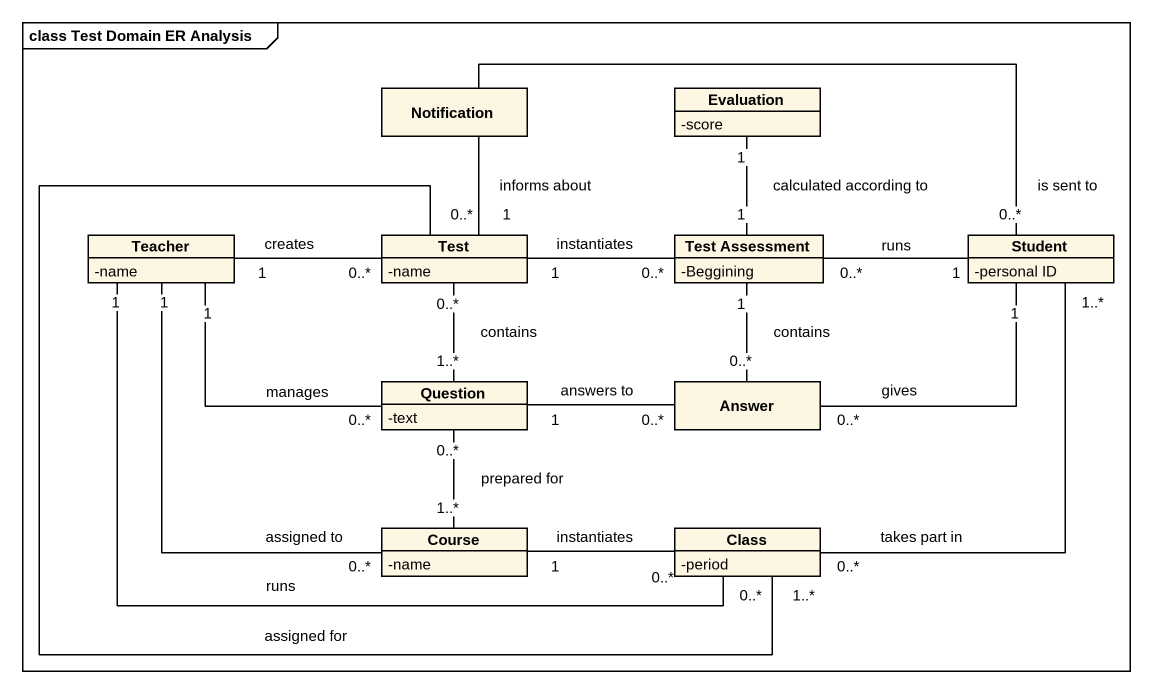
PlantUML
@startuml
mainframe class Test Domain ER Analysis
hide circle
hide empty members
skinparam classAttributeIconSize 0
class Notification
class Evaluation {
  -score
}
class Teacher {
  -name
}
class Test {
  -name
}
class "Test Assessment" as Test_Assessment {
  -Beggining
}
class Student {
  -personal ID
}
class Question {
  -text
}
class Answer
class Course {
  -name
}
class "Class" as Class_ {
  -period
}
Notification -- "1" Test : informs about
Notification -right- "0..*" Student : is sent to
Evaluation "1" -- "1" Test_Assessment : calculated according to
Teacher "1" -right- "0..*" Test : creates
Teacher "1" -right- "0..*" Question : manages
Teacher "1" -- "0..*" Course : assigned to
Teacher "1" -right- "0..*" Class_ : runs
Test "1" -right- "0..*" Test_Assessment : instantiates
Student "1" -left- "0..*" Test_Assessment : runs
Student "1" -left- "0..*" Answer : gives
Student "1..*" -- "0..*" Class_ : takes part in
Question "1..*" -up- "0..*" Test : contains
Question "0..*" -- "1..*" Course : prepared for
Answer "0..*" -up- "1" Test_Assessment : contains
Answer "0..*" -left- "1" Question : answers to
Class_ "1..*" -up- "0..*" Test : assigned for
Class_ "0..*" -left- "1" Course : instantiates
@enduml
